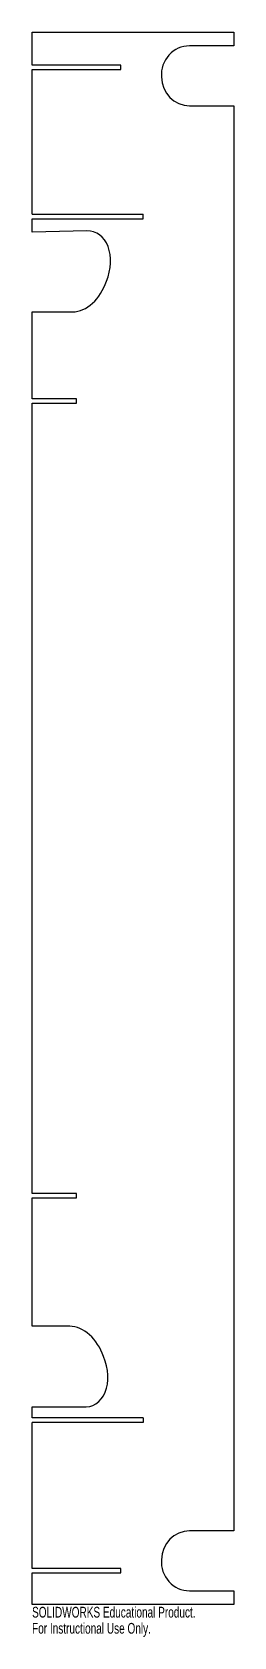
# Model space of a CAD drawing. Header units: millimetres. Extents: x -414 to -323, y -369 to 354.
import ezdxf

# ---------------------------------------------------------------- set-up
doc = ezdxf.new("R2010")
doc.units = ezdxf.units.MM
doc.styles.add('SLDTEXTSTYLE0', font='TXT', dxfattribs={"width": 0.7})

msp = doc.modelspace()

# ---------------------------------------------------------------- linework, layer by layer
at = {"color": 7, "linetype": 'Continuous', "lineweight": 25}
for p, q in [((-413.83, 354.05), (-322.86, 354.05)), ((-413.83, 339.22), (-413.83, 354.05)), ((-322.86, 347.87), (-342.92, 347.87)), ((-322.86, 354.05), (-322.86, 347.87)), ((-373.83, 339.22), (-413.83, 339.22)), ((-413.83, 337.22), (-373.83, 337.22)), ((-413.83, 272), (-413.83, 337.22)), ((-373.83, 337.22), (-373.83, 339.22)), ((-342.82, 320.82), (-322.86, 320.82)), ((-322.86, 320.82), (-322.86, -320.82)), ((-413.83, 272), (-363.83, 272)), ((-413.83, 270), (-363.83, 270)), ((-413.83, 263.95), (-413.83, 270)), ((-363.83, 270), (-363.83, 272)), ((-389.13, 264.53), (-413.83, 263.95)), ((-413.83, 228.06), (-395.52, 228.06)), ((-413.83, 188.92), (-413.83, 228.06)), ((-393.83, 188.92), (-413.83, 188.92)), ((-393.83, 186.92), (-393.83, 188.92)), ((-413.83, 186.92), (-393.83, 186.92)), ((-413.83, -168.87), (-413.83, 186.92)), ((-393.83, -168.87), (-413.83, -168.87)), ((-413.83, -170.87), (-393.83, -170.87)), ((-413.83, -228.72), (-413.83, -170.87)), ((-393.83, -170.87), (-393.83, -168.87)), ((-396.87, -228.72), (-413.83, -228.72)), ((-413.83, -265.06), (-391.05, -265.06)), ((-413.83, -270), (-413.83, -265.06)), ((-363.83, -270), (-413.83, -270)), ((-363.83, -272), (-413.83, -272)), ((-413.83, -337.83), (-413.83, -272)), ((-363.83, -270), (-363.83, -272)), ((-322.86, -320.82), (-342.82, -320.82)), ((-373.83, -337.83), (-413.83, -337.83)), ((-373.83, -339.83), (-373.83, -337.83)), ((-413.83, -339.83), (-373.83, -339.83)), ((-413.83, -354.05), (-413.83, -339.83)), ((-322.86, -354.05), (-413.83, -354.05)), ((-342.92, -347.87), (-322.86, -347.86)), ((-322.86, -347.86), (-322.86, -354.05))]:
    msp.add_line(p, q, dxfattribs=at)
for centre, major_axis, ratio, start_param, end_param in [((-342.88, 334.63), (0.5, -13.22), 0.959731, 3.105516, 4.73451), ((-342.86, 334.05), (0.5, -13.22), 0.959731, 4.690268, 6.247109), ((-391.87, 247.22), (6.22, 16.73), 0.711446, 4.657027, 6.55914), ((-392.55, 245.37), (6.22, 16.73), 0.711446, 3.399959, 4.767751), ((-393.83, -245.99), (6.38, -16.66), 0.711781, 1.515461, 2.875364), ((-393.12, -247.83), (6.38, -16.66), 0.711781, 5.943517, 7.909317), ((-342.86, -334.05), (0.5, 13.22), 0.959731, 0.036077, 1.592918), ((-342.88, -334.63), (0.5, 13.22), 0.959731, 1.548675, 3.178081)]:
    msp.add_ellipse(centre, major_axis=major_axis, ratio=ratio, start_param=start_param, end_param=end_param, dxfattribs=at)

# ---------------------------------------------------------------- texts
at = {"color": 7, "linetype": 'Continuous', "char_height": 4.8336, "attachment_point": 1, "style": 'SLDTEXTSTYLE0'}
for s, insert in [('SOLIDWORKS Educational Product.', (-413.83, -355.07)), ('For Instructional Use Only.', (-413.83, -362.32))]:
    msp.add_mtext(s, dxfattribs=dict(at, insert=insert))

doc.saveas('drawing.dxf')
